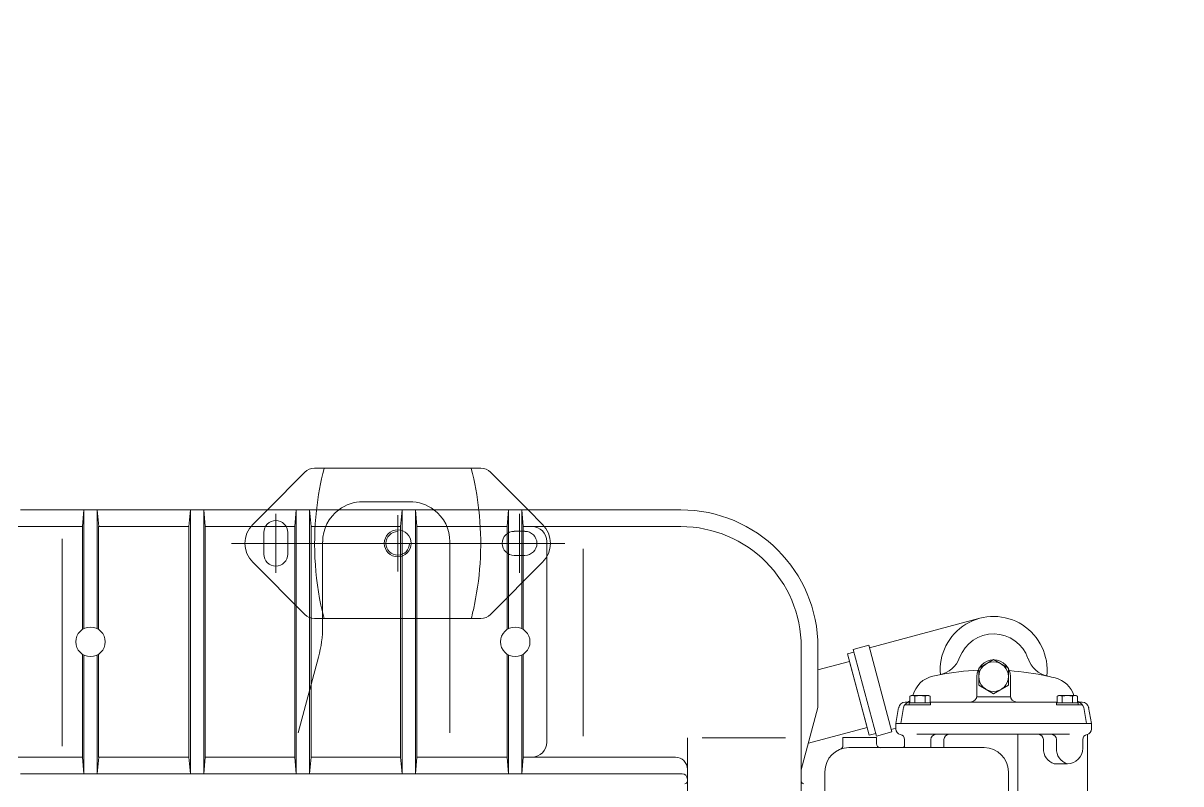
# Model space of a CAD drawing. Header units: millimetres. Extents: x 138823 to 235949, y -69097 to 9810.
# Drawn here: x 156812 to 157958, y -61142 to -60389 of the extents above; entities that cross this region are included whole.
import ezdxf

# ---------------------------------------------------------------- set-up
doc = ezdxf.new("R2010")
doc.units = ezdxf.units.MM
doc.layers.add('0 CASCO', color=7, linetype='Continuous')
doc.layers.add('18 MOTORES E GERADORES', color=14, linetype='Continuous')

msp = doc.modelspace()

# ---------------------------------------------------------------- linework, layer by layer
at = {"layer": '0 CASCO'}
msp.add_open_spline([(146126.8, -63082.4), (146215.2, -62795.2), (146379.5, -62261.3), (146663, -61525.1), (146952.9, -60892.1), (147256.1, -60339.2), (147575.4, -59852.7), (147907.4, -59416.7), (148142, -59149.6), (148256.8, -59018.8), (148433.3, -58947.2), (148727.4, -58828), (149267.4, -58647.6), (149866.8, -58474.5), (150582.1, -58311.6), (151284.2, -58193.3), (151973.4, -58111.1), (152654.4, -58054.8), (153543.2, -57999.8), (155031.6, -57935), (156745.1, -57864.2), (158569.8, -57805.5), (160341.7, -57766.4), (162120.5, -57748.9), (165904.3, -57749.3), (169966.5, -57750.4), (175373.8, -57746.8), (179241.2, -57811.4), (182508.2, -57806.1), (184198.2, -57821.2), (185099.6, -57853.7), (185777.9, -57894.4), (186463.8, -57958), (187165.9, -58051.1), (187764.5, -58157.3), (188457.2, -58303.9), (189171.5, -58483.4), (190011.9, -58727.1), (190763.3, -58970.5), (191465.3, -59223.2), (192112.9, -59490.6), (192717.8, -59794.9), (193303.4, -60159.3), (194045.7, -60703.6), (194777.2, -61289.7), (195509.5, -61831.9), (195966.5, -62134.9), (196376, -62363.4), (196709.4, -62514), (197110.9, -62645), (197514.3, -62741.3), (198015.8, -62842.4), (198542.5, -62935.2), (199173.5, -63014.6), (199598.1, -63056.9), (199854.9, -63082.4)], degree=3, knots=[0, 0, 0, 0, 901.347948, 1675.319997, 2364.677603, 2988.840142, 3564.913749, 4109.091785, 4631.178176, 4631.178176, 4631.178176, 5202.378251, 5582.891234, 6338.519578, 7073.266174, 7782.366384, 8473.718568, 9154.846991, 9831.879341, 11145.250803, 13624.165902, 14976.643804, 16622.243106, 18940.880075, 20313.267208, 27973.450232, 31127.646951, 36535.061714, 39576.620039, 40928.546533, 41604.908463, 42282.305172, 42966.969378, 43670.810001, 44406.445425, 44790.246915, 45794.849099, 46614.860763, 47415.011993, 48164.042526, 48852.838016, 49515.641376, 50192.856084, 50919.426916, 52275.645461, 53004.522816, 53652.759672, 53918.536496, 54410.868153, 54747.069908, 55184.163317, 55654.219696, 56281.932144, 56787.842028, 57561.948504, 57561.948504, 57561.948504, 57561.948504], dxfattribs=at)
at = {"layer": '18 MOTORES E GERADORES', "linetype": 'Continuous', "lineweight": 20}
for p, q in [((157090.8, -60833.5), (157053.6, -60870.8)), ((157100.2, -60829.6), (157265.1, -60829.6)), ((157274.5, -60833.5), (157311.8, -60870.8)), ((156808.9, -60870.8), (157463, -60870.8)), ((156871.9, -60870.8), (156870.4, -60887.4)), ((156871.9, -60988.5), (156871.9, -60870.8)), ((156885.1, -60870.8), (156885.1, -60988.5)), ((156885.1, -60870.8), (156886.5, -60887.4)), ((156977.4, -60870.8), (156975.9, -60887.4)), ((156977.4, -61132.2), (156977.4, -60870.8)), ((156990.6, -60870.8), (156990.6, -61132.2)), ((156990.6, -60870.8), (156992, -60887.4)), ((157039.1, -60885.2), (157053.6, -60870.8)), ((157082.2, -60870.8), (157080.7, -60887.4)), ((157082.2, -61132.2), (157082.2, -60870.8)), ((157095.3, -60870.8), (157096.8, -60887.4)), ((157095.4, -60870.8), (157095.4, -61132.2)), ((157194.6, -60862.8), (157148.2, -60862.8)), ((157187, -60870.8), (157185.5, -60887.4)), ((157187, -61132.2), (157187, -60870.8)), ((157200.2, -60870.8), (157200.2, -61132.2)), ((157200.2, -60870.8), (157201.6, -60887.4)), ((157292.5, -60870.8), (157291, -60887.4)), ((157292.5, -60988.5), (157292.5, -60870.8)), ((157305.7, -60870.8), (157305.7, -60988.5)), ((157305.7, -60870.8), (157307.1, -60887.4)), ((157326.2, -60885.2), (157311.8, -60870.8)), ((157061.9, -60874.8), (157061.9, -60933.2)), ((157182.7, -60931.8), (157182.7, -60876.1)), ((157303.4, -60874.8), (157303.4, -60933.2)), ((156870.4, -60887.4), (156806.6, -60887.4)), ((156870.4, -60989.3), (156870.4, -60887.4)), ((156886.4, -60989.3), (156886.4, -60887.4)), ((156975.9, -60887.4), (156886.5, -60887.4)), ((156975.9, -61115.6), (156975.9, -60887.4)), ((156992, -61115.6), (156992, -60887.4)), ((157080.7, -60887.4), (156992, -60887.4)), ((157050, -60893.3), (157050, -60914.6)), ((157073.8, -60893.3), (157073.8, -60914.6)), ((157080.7, -61115.6), (157080.7, -60887.4)), ((157096.8, -61115.6), (157096.8, -60887.4)), ((157185.5, -60887.4), (157096.8, -60887.4)), ((157185.6, -61115.6), (157185.6, -60887.4)), ((157201.6, -61115.6), (157201.6, -60887.4)), ((157291, -60887.4), (157201.6, -60887.4)), ((157291.1, -60989.3), (157291.1, -60887.4)), ((157298.1, -60892), (157308.7, -60892)), ((157463, -60887.4), (157307.1, -60887.4)), ((157307.1, -60989.3), (157307.1, -60887.4)), ((156850.2, -60899.6), (156850.2, -61104.7)), ((157018.1, -60904), (157348.3, -60904)), ((157108.3, -60985.8), (157108.3, -60902.6)), ((157210.5, -60904), (157154.8, -60904)), ((157234.4, -61091.7), (157234.4, -60902.6)), ((157330.3, -60902), (157330.3, -61101)), ((157298.1, -60915.9), (157308.7, -60915.9)), ((157366.3, -60909.5), (157366.3, -61095.1)), ((157039.1, -60922.7), (157090.8, -60974.4)), ((157326.2, -60922.7), (157274.5, -60974.4)), ((157100.2, -60978.3), (157262.8, -60978.3)), ((157262.8, -60978.3), (157265.1, -60978.3)), ((157650, -61007.5), (157759.3, -60978.2)), ((157582.5, -61115.6), (157582.5, -61006.8)), ((157582.5, -61006.8), (157582.5, -61208.5)), ((157599, -61066.5), (157599, -61006.8)), ((157599, -61006.8), (157599, -61066.5)), ((157633.9, -61009), (157649.3, -61004.9)), ((157656.9, -61094.9), (157633.9, -61009)), ((157672.3, -61090.8), (157649.3, -61004.9)), ((156870.4, -61115.6), (156870.4, -61013.7)), ((156871.9, -61132.2), (156871.9, -61014.5)), ((156885.1, -61014.5), (156885.1, -61132.2)), ((156886.4, -61115.6), (156886.4, -61013.7)), ((157104.3, -61016.7), (157084.2, -61091.7)), ((157291.1, -61115.6), (157291.1, -61013.7)), ((157292.5, -61132.2), (157292.5, -61014.5)), ((157305.7, -61014.5), (157305.7, -61132.2)), ((157307.1, -61115.6), (157307.1, -61013.7)), ((157599, -61029.4), (157630.3, -61021)), ((157628.2, -61013.3), (157634.6, -61011.6)), ((157649.8, -61094.1), (157628.2, -61013.3)), ((157630.3, -61021), (157647.8, -61086.4)), ((157773, -61019), (157758.3, -61027.5)), ((157787.8, -61027.5), (157773, -61019)), ((157758.3, -61027.5), (157758.3, -61044.5)), ((157787.8, -61044.5), (157787.8, -61027.5)), ((157756.4, -61036), (157756.4, -61054.6)), ((157789.6, -61036), (157789.6, -61054.6)), ((157691.4, -61054.7), (157690.1, -61055.5)), ((157690.1, -61061.8), (157690.1, -61055.5)), ((157691.4, -61054.7), (157708.7, -61054.7)), ((157695, -61061.8), (157695, -61055.4)), ((157705.1, -61061.8), (157705.1, -61055.4)), ((157708.7, -61054.7), (157710, -61055.5)), ((157710, -61061.8), (157710, -61055.5)), ((157758.3, -61044.5), (157773, -61053)), ((157773, -61053), (157787.8, -61044.5)), ((157837.4, -61054.7), (157836, -61055.5)), ((157836, -61061.8), (157836, -61055.5)), ((157837.4, -61054.7), (157854.6, -61054.7)), ((157841, -61061.8), (157841, -61055.4)), ((157851.1, -61061.8), (157851.1, -61055.4)), ((157854.6, -61054.7), (157856, -61055.5)), ((157856, -61061.8), (157856, -61055.5)), ((157599, -61066.5), (157582.5, -61128.4)), ((157676.1, -61082.5), (157678.9, -61066.7)), ((157681, -61082.5), (157683.8, -61066.7)), ((157708.5, -61063.9), (157685, -61063.9)), ((157690.1, -61061.2), (157685.5, -61061.2)), ((157689.4, -61061.8), (157689.4, -61063.9)), ((157689.4, -61061.8), (157710.6, -61061.8)), ((157689.4, -61063.9), (157710.6, -61063.9)), ((157836, -61061.2), (157710, -61061.2)), ((157710.6, -61061.8), (157710.6, -61063.9)), ((157756.3, -61055.9), (157789.7, -61055.9)), ((157835.4, -61061.8), (157835.4, -61063.9)), ((157835.4, -61061.8), (157856.6, -61061.8)), ((157835.4, -61063.9), (157856.6, -61063.9)), ((157837.5, -61063.9), (157861, -61063.9)), ((157860.6, -61061.2), (157856, -61061.2)), ((157856.6, -61061.8), (157856.6, -61063.9)), ((157865, -61082.5), (157862.2, -61066.7)), ((157869.9, -61082.5), (157867.1, -61066.7)), ((157589.5, -61102), (157647.8, -61086.4)), ((157671.6, -61088.2), (157676.2, -61087)), ((157869.9, -61082.5), (157676.1, -61082.5)), ((157676.1, -61082.5), (157676.1, -61088)), ((157676.1, -61088), (157676.1, -61082.5)), ((157869.9, -61082.5), (157869.9, -61088)), ((157869.9, -61088), (157869.9, -61082.5)), ((157469.6, -61257.4), (157469.6, -61096.5)), ((157484.2, -61096.5), (157566.7, -61096.5)), ((157623.7, -61096.4), (157656.9, -61096.4)), ((157623.7, -61104.2), (157623.7, -61096.4)), ((157649.8, -61094.1), (157656.3, -61092.3)), ((157656.9, -61094.9), (157672.3, -61090.8)), ((157656.9, -61102.4), (157656.9, -61096.4)), ((157684.8, -61098.4), (157684.8, -61106.3)), ((157848, -61093.1), (157696.9, -61093.1)), ((157710.8, -61106.3), (157710.8, -61098.4)), ((157723.7, -61106.3), (157723.7, -61098.4)), ((157796.9, -61876.1), (157796.9, -61093.1)), ((157822.3, -61107.7), (157822.3, -61098.4)), ((157835.2, -61107), (157835.2, -61098.4)), ((157861.3, -61098.4), (157861.3, -61107)), ((157865.9, -61876.1), (157865.9, -61093.1)), ((157629.7, -61106.3), (157763.7, -61106.3)), ((156870.4, -61115.6), (156806.6, -61115.6)), ((156871.9, -61132.2), (156870.4, -61115.6)), ((156885.1, -61132.2), (156886.5, -61115.6)), ((156975.9, -61115.6), (156886.5, -61115.6)), ((156977.4, -61132.2), (156975.9, -61115.6)), ((156990.6, -61132.2), (156992, -61115.6)), ((157080.7, -61115.6), (156992, -61115.6)), ((157082.2, -61132.2), (157080.7, -61115.6)), ((157095.3, -61132.2), (157096.8, -61115.6)), ((157185.5, -61115.6), (157096.8, -61115.6)), ((157187, -61132.2), (157185.5, -61115.6)), ((157200.2, -61132.2), (157201.6, -61115.6)), ((157291, -61115.6), (157201.6, -61115.6)), ((157292.5, -61132.2), (157291, -61115.6)), ((157305.7, -61132.2), (157307.1, -61115.6)), ((157457.7, -61115.6), (157307.1, -61115.6)), ((157846, -61122.3), (157833.1, -61122.3)), ((156808.9, -61132.2), (157464.3, -61132.2)), ((157605.8, -61448.1), (157605.8, -61130.2)), ((157787.6, -61838.9), (157787.6, -61130.2))]:
    msp.add_line(p, q, dxfattribs=at)
for centre, radius in [((157182.7, -60904), 13.3), ((156878.4, -61001.5), 14.6), ((157299.1, -61001.5), 14.6), ((157773, -61036), 14.7)]:
    msp.add_circle(centre, radius, dxfattribs=at)
for centre, radius, start, end in [((157100.2, -60842.9), 13.3, 90, 135), ((157402.3, -60904), 301.9, 165.75, 173.795), ((156963, -60904), 301.9, 6.205, 14.25), ((157265.1, -60842.9), 13.3, 45, 90), ((157402.3, -60904), 301.9, 173.795, 194.25), ((157148.2, -60902.6), 39.8, 126.8699, 180), ((157148.2, -60902.6), 39.8, 90, 126.8699), ((157194.6, -60902.6), 39.8, 53.1301, 90), ((157194.6, -60902.6), 39.8, 0, 53.1301), ((156963, -60904), 301.9, 348.4051, 6.309), ((157463, -61006.8), 136, 0, 90), ((157061.9, -60893.3), 11.9, 0, 180), ((157057.9, -60904), 26.5, 135, 225), ((157182.7, -60904), 11.7, 90, 0), ((157298.1, -60904), 11.9, 90, 270), ((157308.7, -60904), 11.9, 270, 90), ((157315.7, -60902), 14.6, 0, 90), ((157307.4, -60904), 26.5, 315, 45), ((157463, -61006.8), 119.4, 0, 90), ((157061.9, -60914.6), 11.9, 180, 0), ((157100.2, -60965), 13.3, 225, 270), ((156963, -60904), 301.9, 345.75, 348.4051), ((157265.1, -60965), 13.3, 270, 315), ((156988.9, -60985.8), 119.4, 345, 0), ((157773, -61029.4), 53, 353.5684, 185.0003), ((157773, -61029.4), 35.8, 18.5117, 160.0569), ((157714.4, -61008.1), 26.5, 280.9218, 340.0569), ((157773, -61036), 16.6, 0, 180), ((157832.2, -61009.6), 26.5, 198.5117, 257.6468), ((157769.7, -61294.8), 265.4, 92.5903, 100.9218), ((157769.7, -61294.8), 265.4, 77.6468, 85.9417), ((157718.6, -61061.4), 26.5, 102.3509, 165.3746), ((157769.7, -61294.8), 265.4, 100.9218, 102.3509), ((157769.7, -61294.8), 265.4, 76.0157, 77.6468), ((157827.4, -61063), 26.5, 18.1161, 76.0157), ((157692.6, -61059.2), 4.51, 57.6319, 123.5359), ((157700, -61072.8), 18.1, 73.7842, 106.2158), ((157707.5, -61059.2), 4.51, 56.4641, 122.3681), ((157749.8, -61054.6), 6.64, 270, 0), ((157796.2, -61054.6), 6.64, 180, 270), ((157838.5, -61059.2), 4.51, 57.6319, 123.5359), ((157846, -61072.8), 18.1, 73.7842, 106.2158), ((157853.5, -61059.2), 4.51, 56.4641, 122.3681), ((157685.5, -61067.9), 6.64, 90, 170), ((157690.3, -61067.9), 6.64, 92.3268, 170), ((157686.1, -61054.6), 6.64, 270.3069, 306.2466), ((157859.5, -61054.6), 6.64, 237.5779, 270), ((157855.7, -61067.9), 6.64, 10, 87.6732), ((157860.6, -61067.9), 6.64, 10, 90), ((157681.5, -61088), 5.31, 180, 259.1931), ((157864.6, -61088), 5.31, 280.8069, 0), ((157315.7, -61101), 14.6, 270, 0), ((157679.5, -61098.4), 5.31, 0, 79.1931), ((157716.1, -61098.4), 5.31, 90, 180), ((157729.1, -61098.4), 5.31, 90, 180), ((157817, -61098.4), 5.31, 0, 90), ((157829.9, -61098.4), 5.31, 0, 90), ((157866.6, -61098.4), 5.31, 100.8069, 180), ((157629.7, -61130.2), 23.9, 90, 180), ((157619.7, -61104.2), 3.98, 290.9248, 0), ((157660.9, -61102.4), 3.98, 180, 270), ((157681.5, -61101), 5.31, 270, 308.6822), ((157763.7, -61130.2), 23.9, 0, 90), ((157837.6, -61107.7), 15.3, 177.5031, 253.0256), ((157850.5, -61107.7), 15.3, 177.5031, 253.0256), ((157846, -61107), 15.3, 270, 0), ((157457.7, -61127.6), 11.9, 0, 90), ((157464.3, -61137.5), 5.31, 0, 90), ((157467, -61139.5), 2.65, 270, 0), ((157585.1, -61139.5), 2.65, 180, 270.0557)]:
    msp.add_arc(centre, radius, start, end, dxfattribs=at)

doc.saveas('drawing.dxf')
